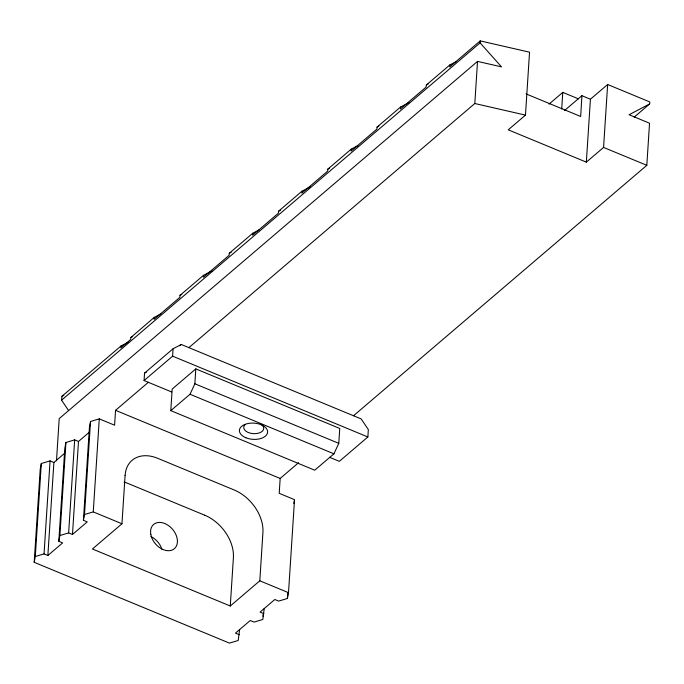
<?xml version="1.0" encoding="UTF-8"?>
<svg xmlns="http://www.w3.org/2000/svg" width="684" height="684" viewBox="0 0 684 684"><rect width="100%" height="100%" fill="white"/><g stroke="black" fill="none" stroke-linecap="round" stroke-linejoin="round"><path stroke-width="1.03" d="M329.457 457.263L339.324 461.341L367.864 436.973L368.343 429.535L361.161 418.924L181.234 344.471L173.095 348.746L172.607 356.167L144.067 380.543L171.675 391.966M634.239 117.101L649.672 103.925L649.8 101.95L607.649 84.508L590.42 99.214L581.913 95.692L580.673 116.468L526.116 93.93M170.786 410.639L190.015 394.266L194.872 383.784L195.804 368.89L339.751 428.458L338.785 443.343L333.929 453.817L314.734 470.207L170.786 410.639L172.18 389.059L195.804 368.89M56.481 460.845L59.217 418.599L477.526 61.398L501.534 66.878L480.082 42.853L480.202 40.886L529.544 52.189L525.474 115.117L508.246 129.823L586.35 162.134L603.57 147.428L607.649 84.508M239.631 629.425L238.194 640.498L229.448 643.114L34.2 562.308L40.211 469.292L41.314 463.495L50.06 460.888L53.891 462.469L64.766 453.176M34.2 562.308L35.294 556.519L41.314 463.495M35.294 556.519L44.041 553.903L50.06 460.888M44.041 553.903L47.871 555.494L53.891 462.469M47.871 555.494L62.637 542.882L58.807 541.301L64.826 448.276L65.92 442.488L74.667 439.872L78.498 441.454L89.373 432.168M58.807 541.301L59.901 535.521L65.92 442.488M59.901 535.521L68.648 532.904L74.667 439.872M68.648 532.904L72.47 534.486L78.498 441.454M72.47 534.486L87.236 521.883L83.414 520.302L89.433 427.269L90.527 421.489L99.274 418.864L114.587 425.2L115.553 410.323L148.36 382.288M83.414 520.302L84.508 514.513L90.527 421.489M84.508 514.513L93.263 511.889L99.274 418.864M259.33 229.781L252.781 233.227L229.26 253.311L229.131 255.286L203.396 277.259L203.541 275.31L211.954 270.881M252.781 233.227L252.653 235.193L278.388 213.22L278.516 211.245L302.046 191.161L310.468 186.732M125.095 475.397L121.957 523.773L92.425 548.995L230.277 606.007L233.398 557.64A36.457 25.684 49.5 0 0 204.696 515.18M230.277 606.007L259.809 580.793L262.93 532.417A36.457 25.633 49.5 0 0 234.227 490L157.653 458.297A36.457 25.676 49.6 0 0 125.112 475.406M263.015 616.31L263.152 614.198M239.289 634.709L235.458 633.127L250.233 620.516L254.063 622.098L262.81 619.482L264.246 608.409M298.575 462.7L280.175 478.441L279.209 493.326L294.522 499.662L288.503 592.686L287.417 598.474L278.662 601.091L274.831 599.509L260.074 612.112L263.904 613.702M302.046 191.161L301.918 193.127L327.653 171.154L327.781 169.179L351.302 149.095L357.852 145.649M287.417 598.474L287.759 593.19M351.302 149.095L351.174 151.061L376.918 129.088L377.038 127.113L400.567 107.029L408.989 102.609M400.567 107.029L400.439 108.995L426.175 87.022L426.303 85.047L449.824 64.963L456.382 61.526M449.824 64.963L449.696 66.938L480.202 40.886M188.946 347.583L474.807 103.515L477.526 61.398M561.709 109.013L562.778 92.374L578.433 98.847M586.35 162.134L590.42 99.214M353.508 415.752L646.816 165.314L649.535 123.223L629.083 114.741L649.672 103.925M128.464 342.086L120.965 346.01L120.846 347.865L130.678 339.461L130.858 337.494L154.268 317.376L160.817 313.93M144.067 380.543L144.555 373.105L173.095 348.746M203.541 275.31L179.995 295.377L179.858 297.352L154.122 319.334L154.268 317.376M68.597 410.58L61.569 400.166L61.953 396.275L120.965 346.01M293.795 503.518L294.342 500.628M480.082 42.853L61.569 400.166M179.644 345.822L181.234 344.471M548.995 104.148L562.778 92.374M564.608 110.466L581.913 95.692M426.303 85.047L428.175 84.064M377.038 127.113L378.91 126.13M327.781 169.179L329.654 168.196M278.516 211.245L280.389 210.262M229.26 253.311L231.132 252.328M179.995 295.377L181.867 294.394M130.858 337.494L132.73 336.511M144.555 373.105L146.359 372.156M61.953 396.275L63.826 395.301M474.807 103.515L525.474 115.117M172.607 356.167L367.864 436.973M603.57 147.428L646.816 165.314M194.872 383.784L338.785 443.343M190.015 394.266L333.929 453.817M115.553 410.323L280.175 478.441M204.696 515.197L128.122 483.511A36.457 25.676 49.5 0 0 124.112 482.134M93.263 511.889L121.957 523.773M259.809 580.793L288.503 592.686M150.942 536.547A15.954 11.235 49.5 0 1 161.928 549.32M261.134 424.328A10.029 5.763 3.7 0 1 261.083 432.126A10.029 5.763 3.7 0 1 247.599 432.194A10.029 5.763 3.7 0 1 245.308 424.405M245.881 437.751A14.125 8.123 3.7 0 0 267.606 432.237A14.125 8.123 3.7 0 0 247.044 423.729A14.125 8.123 3.7 0 0 245.881 437.751M150.839 534.58A15.954 11.235 49.5 0 0 172.881 549.697A15.954 11.235 49.5 0 0 168.281 525.423A15.954 11.235 49.5 0 0 150.839 534.58"/></g></svg>
